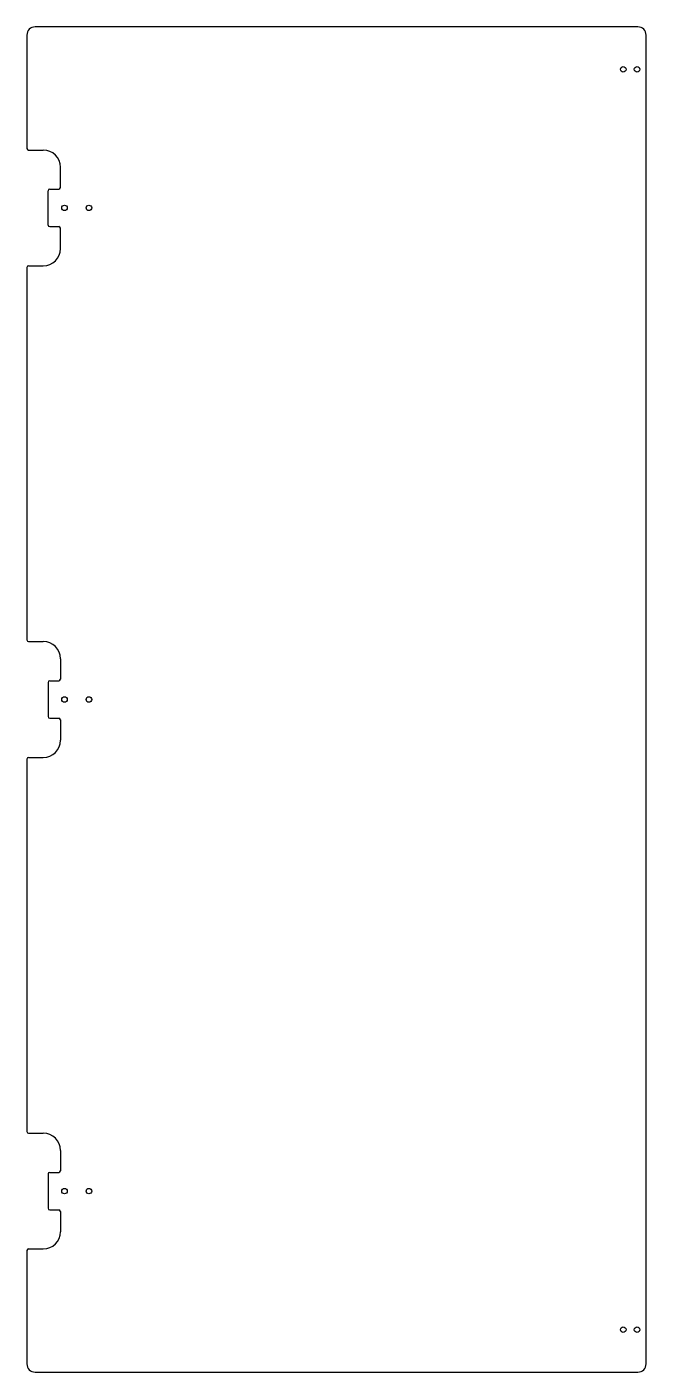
# Model space of a CAD drawing. Header units: millimetres. Extents: x -190 to 190, y -413 to 413.
import ezdxf

# ---------------------------------------------------------------- set-up
doc = ezdxf.new("R2010")
doc.units = ezdxf.units.MM

msp = doc.modelspace()

# ---------------------------------------------------------------- linework, layer by layer
at = {"color": 7, "linetype": 'Continuous', "lineweight": 25}
for p, q in [((-189.75, 407.5), (-189.75, 338)), ((184.75, 412.5), (-184.75, 412.5)), ((189.75, -407.5), (189.75, 407.5)), ((-188.75, 337), (-179.75, 337)), ((-169.25, 314), (-169.25, 326.5)), ((-176.75, 291), (-176.75, 312)), ((-175.75, 313), (-170.25, 313)), ((-175.75, 290), (-170.25, 290)), ((-169.25, 276.5), (-169.25, 289)), ((-189.75, 265), (-189.75, 36.5)), ((-188.75, 266), (-179.75, 266)), ((-188.75, 35.5), (-179.75, 35.5)), ((-169.25, 25), (-169.25, 12.5)), ((-176.75, 10.5), (-176.75, -10.5)), ((-175.75, 11.5), (-170.25, 11.5)), ((-175.75, -11.5), (-170.25, -11.5)), ((-169.25, -12.5), (-169.25, -25)), ((-189.75, -36.5), (-189.75, -265)), ((-188.75, -35.5), (-179.75, -35.5)), ((-188.75, -266), (-179.75, -266)), ((-169.25, -276.5), (-169.25, -289)), ((-176.75, -291), (-176.75, -312)), ((-175.75, -290), (-170.25, -290)), ((-175.75, -313), (-170.25, -313)), ((-169.25, -314), (-169.25, -326.5)), ((-189.75, -338), (-189.75, -407.5)), ((-188.75, -337), (-179.75, -337)), ((-184.75, -412.5), (184.75, -412.5))]:
    msp.add_line(p, q, dxfattribs=at)
for centre in [(175.75, 386.5), (184.25, 386.5), (-166.75, 301.5), (-151.75, 301.5), (-166.75, 0), (-151.75, 0), (-166.75, -301.5), (-151.75, -301.5), (175.75, -386.5), (184.25, -386.5)]:
    msp.add_circle(centre, 1.7, dxfattribs=at)
for centre, radius, start, end in [((-184.75, 407.5), 5, 90, 180), ((184.75, 407.5), 5, 0, 90), ((-188.75, 338), 1, 180, 270), ((-179.75, 326.5), 10.5, 0, 90), ((-170.25, 314), 1, 270, 360), ((-175.75, 312), 1, 90, 180), ((-175.75, 291), 1, 180, 270), ((-170.25, 289), 1, 0, 90), ((-179.75, 276.5), 10.5, 270, 0), ((-188.75, 265), 1, 90, 180), ((-188.75, 36.5), 1, 180, 270), ((-179.75, 25), 10.5, 0, 90), ((-175.75, 10.5), 1, 90, 180), ((-170.25, 12.5), 1, 270, 0), ((-175.75, -10.5), 1, 180, 270), ((-170.25, -12.5), 1, 0, 90), ((-179.75, -25), 10.5, 270, 0), ((-188.75, -36.5), 1, 90, 180), ((-188.75, -265), 1, 180, 270), ((-179.75, -276.5), 10.5, 0, 90), ((-175.75, -291), 1, 90, 180), ((-170.25, -289), 1, 270, 360), ((-175.75, -312), 1, 180, 270), ((-170.25, -314), 1, 0, 90), ((-179.75, -326.5), 10.5, 270, 0), ((-188.75, -338), 1, 90, 180), ((-184.75, -407.5), 5, 180, 270), ((184.75, -407.5), 5, 270, 0)]:
    msp.add_arc(centre, radius, start, end, dxfattribs=at)

doc.saveas('drawing.dxf')
